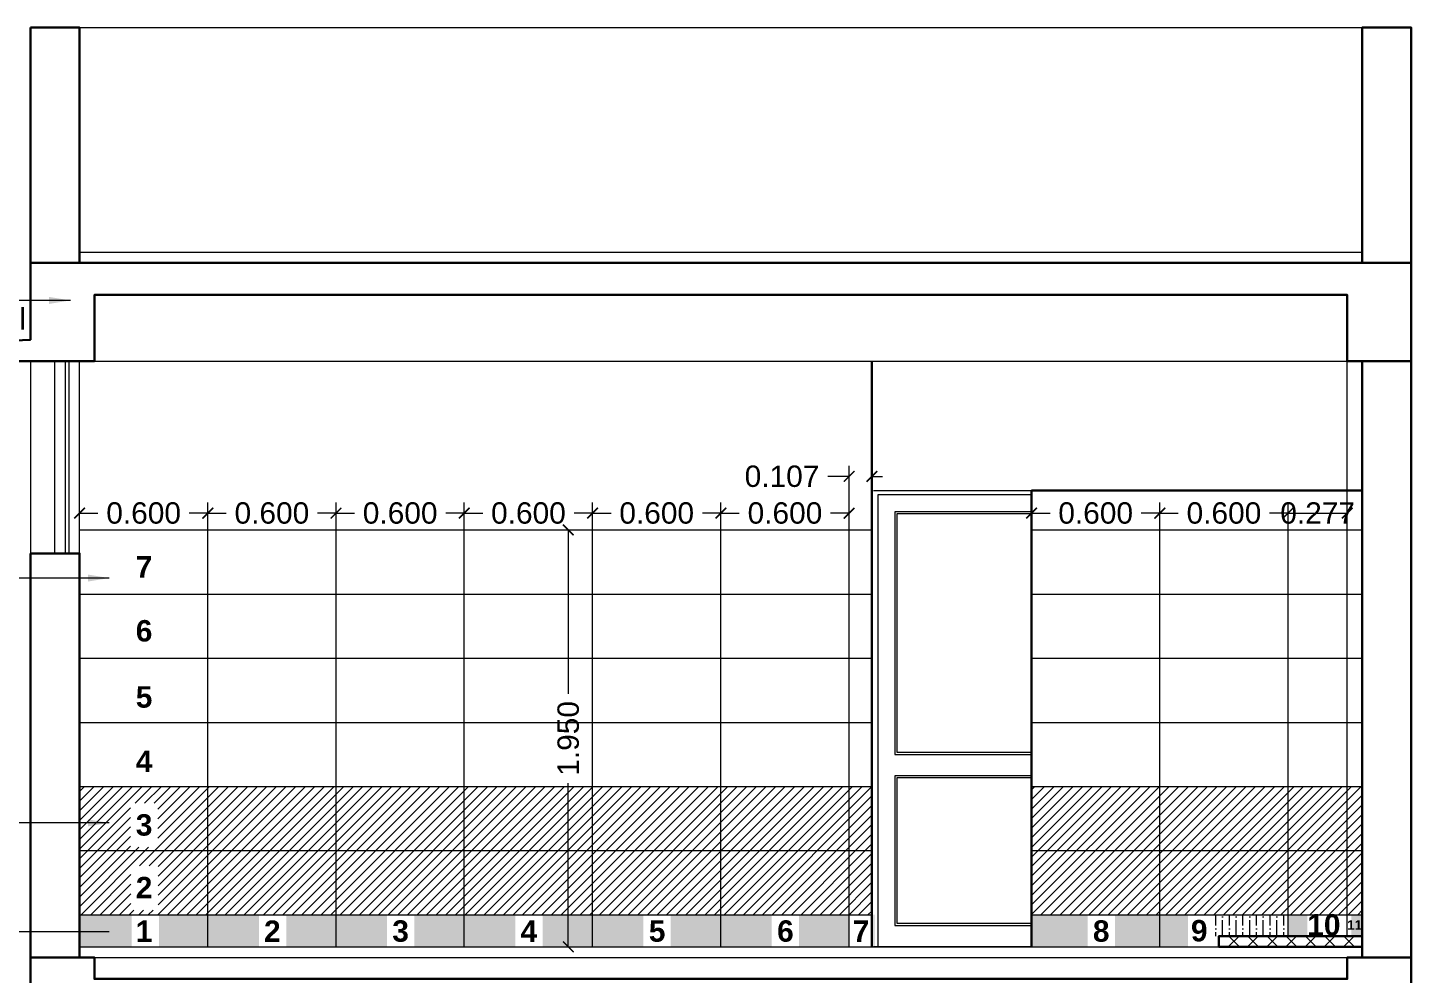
# Model space of a CAD drawing. Header units: millimetres. Extents: x 2733 to 5909, y 1038 to 2089.
# Drawn here: x 2832.72 to 2839.19, y 1051.48 to 1055.91 of the extents above; entities that cross this region are included whole.
import ezdxf

# ---------------------------------------------------------------- set-up
doc = ezdxf.new("R2010")
doc.units = ezdxf.units.MM
doc.header["$PDMODE"] = 35
doc.layers.get('0').update_dxf_attribs({"lineweight": 20})
doc.layers.get('Defpoints').update_dxf_attribs({"lineweight": 15})
for name, color, linetype, lineweight in [('beam', 43, 'Continuous', 20), ('Column', 251, 'Continuous', 30), ('DIM', 6, 'Continuous', 18), ('dim.1', 6, 'Continuous', 18), ('Door', 54, 'Continuous', 18), ('FLOOR FINISH', 10, 'Continuous', 15), ('Hatch', 43, 'Continuous', 13), ('rcc', 5, 'Continuous', 30), ('RD', 7, 'Continuous', 18), ('TEXT', 7, 'Continuous', 15), ('TILE HATCH-2', 123, 'Continuous', 9), ('Tiles', 91, 'Continuous', 9), ('Tiles-Text', 230, 'Continuous', 18), ('Ventilator', 200, 'Continuous', 18), ('Wall', 7, 'Continuous', 30)]:
    doc.layers.add(name, color=color, linetype=linetype, lineweight=lineweight)
doc.styles.add('dim-stylus bt', font='arial.ttf')
doc.styles.add('L120', font='arial.ttf', dxfattribs={"height": 0.6})
doc.styles.add('Tabrej', font='arial.ttf')
doc.dimstyles.new('DIMEN', dxfattribs={"dimtxt": 0.3, "dimasz": 0.25, "dimexe": 0.18, "dimexo": 0.0625, "dimgap": 0.09, "dimtad": 0, "dimdec": 3, "dimzin": 0, "dimdsep": 46, "dimtxsty": 'Tabrej', "dimcen": 0, "dimclrd": 256, "dimclre": 256, "dimclrt": 7, "dimadec": 0, "dimazin": 0, "dimtfac": 1, "dimtdec": 3, "dimtofl": 0, "dimtmove": 0, "dimatfit": 1, "dimfxl": 0, "dimtolj": 1, "dimtzin": 0, "dimlwd": -1, "dimlwe": -1, "dimarcsym": 0})
doc.dimstyles.new('Tabrej', dxfattribs={"dimtxt": 4, "dimasz": 0.45, "dimexe": 0.18, "dimexo": 0.0625, "dimgap": 0.09, "dimtad": 0, "dimdec": 3, "dimzin": 0, "dimdsep": 46, "dimtxsty": 'Tabrej', "dimcen": 0, "dimclrd": 256, "dimclre": 256, "dimclrt": 7, "dimaunit": 1, "dimadec": 3, "dimazin": 0, "dimtfac": 1, "dimtdec": 3, "dimtofl": 0, "dimtmove": 0, "dimatfit": 3, "dimfxl": 0, "dimtolj": 1, "dimtzin": 0, "dimlwd": -1, "dimlwe": -1, "dimarcsym": 0})

# ---------------------------------------------------------------- blocks, each defined once
blk = doc.blocks.new('_ArchTick')
at = {"color": 0, "const_width": 0.15}
blk.add_lwpolyline([(-0.5, -0.5), (0.5, 0.5)], dxfattribs=at)
blk = doc.blocks.new('*D853')
at = {"layer": 'Defpoints', "color": 0, "lineweight": 15, "transparency": 16777216}
for p in [(2833.5628, 1053.6424), (2832.9628, 1053.5685), (2833.5628, 1053.5635)]:
    blk.add_point(p, dxfattribs=at)
at = {"layer": 'DIM', "transparency": 16777216}
for p, q in [((2832.9628, 1053.57), (2832.9628, 1053.6924)), ((2833.5628, 1053.565), (2833.5628, 1053.6924)), ((2832.9628, 1053.6424), (2833.0492, 1053.6424)), ((2833.5628, 1053.6424), (2833.4764, 1053.6424))]:
    blk.add_line(p, q, dxfattribs=at)
at = {"layer": 'DIM', "transparency": 16777216, "xscale": 0.05, "yscale": 0.05, "zscale": 0.05, "rotation": 180}
blk.add_blockref('_ArchTick', (2832.9628, 1053.6424), dxfattribs=at)
at = {"layer": 'DIM', "transparency": 16777216, "xscale": 0.05, "yscale": 0.05, "zscale": 0.05}
blk.add_blockref('_ArchTick', (2833.5628, 1053.6424), dxfattribs=at)
at = {"layer": 'DIM', "color": 7, "transparency": 16777216, "insert": (2833.2628, 1053.6424), "char_height": 0.1, "attachment_point": 5, "style": 'Tabrej'}
blk.add_mtext('\\A1;0.600', dxfattribs=at)
blk = doc.blocks.new('*D854')
at = {"layer": 'Defpoints', "color": 0, "lineweight": 15, "transparency": 16777216}
for p in [(2834.1628, 1053.6424), (2833.5628, 1053.5685), (2834.1628, 1053.5635)]:
    blk.add_point(p, dxfattribs=at)
at = {"layer": 'DIM', "transparency": 16777216}
for p, q in [((2833.5628, 1053.57), (2833.5628, 1053.6924)), ((2834.1628, 1053.565), (2834.1628, 1053.6924)), ((2833.5628, 1053.6424), (2833.6492, 1053.6424)), ((2834.1628, 1053.6424), (2834.0764, 1053.6424))]:
    blk.add_line(p, q, dxfattribs=at)
at = {"layer": 'DIM', "transparency": 16777216, "xscale": 0.05, "yscale": 0.05, "zscale": 0.05, "rotation": 180}
blk.add_blockref('_ArchTick', (2833.5628, 1053.6424), dxfattribs=at)
at = {"layer": 'DIM', "transparency": 16777216, "xscale": 0.05, "yscale": 0.05, "zscale": 0.05}
blk.add_blockref('_ArchTick', (2834.1628, 1053.6424), dxfattribs=at)
at = {"layer": 'DIM', "color": 7, "transparency": 16777216, "insert": (2833.8628, 1053.6424), "char_height": 0.1, "attachment_point": 5, "style": 'Tabrej'}
blk.add_mtext('\\A1;0.600', dxfattribs=at)
blk = doc.blocks.new('*D855')
at = {"layer": 'Defpoints', "color": 0, "lineweight": 15, "transparency": 16777216}
for p in [(2835.1383, 1053.5635), (2835.1641, 1051.6135), (2835.2493, 1051.6135)]:
    blk.add_point(p, dxfattribs=at)
at = {"layer": 'DIM', "transparency": 16777216}
for p, q in [((2835.1398, 1053.5635), (2835.2993, 1053.5635)), ((2835.2493, 1053.5635), (2835.2493, 1052.7973)), ((2835.2493, 1051.6135), (2835.2493, 1052.3796)), ((2835.1656, 1051.6135), (2835.2993, 1051.6135))]:
    blk.add_line(p, q, dxfattribs=at)
at = {"layer": 'DIM', "transparency": 16777216, "xscale": 0.05, "yscale": 0.05, "zscale": 0.05}
for p, rotation in [((2835.2493, 1053.5635), 90), ((2835.2493, 1051.6135), 270)]:
    blk.add_blockref('_ArchTick', p, dxfattribs=dict(at, rotation=rotation))
at = {"layer": 'DIM', "color": 7, "transparency": 16777216, "insert": (2835.2493, 1052.5885), "char_height": 0.1, "attachment_point": 5, "rotation": 90, "style": 'Tabrej'}
blk.add_mtext('\\A1;1.950', dxfattribs=at)
blk = doc.blocks.new('*D856')
at = {"layer": 'Defpoints', "color": 0, "lineweight": 15, "transparency": 16777216}
for p in [(2834.7628, 1053.6424), (2834.1628, 1053.5685), (2834.7628, 1053.5635)]:
    blk.add_point(p, dxfattribs=at)
at = {"layer": 'DIM', "transparency": 16777216}
for p, q in [((2834.1628, 1053.57), (2834.1628, 1053.6924)), ((2834.7628, 1053.565), (2834.7628, 1053.6924)), ((2834.1628, 1053.6424), (2834.2492, 1053.6424)), ((2834.7628, 1053.6424), (2834.6764, 1053.6424))]:
    blk.add_line(p, q, dxfattribs=at)
at = {"layer": 'DIM', "transparency": 16777216, "xscale": 0.05, "yscale": 0.05, "zscale": 0.05, "rotation": 180}
blk.add_blockref('_ArchTick', (2834.1628, 1053.6424), dxfattribs=at)
at = {"layer": 'DIM', "transparency": 16777216, "xscale": 0.05, "yscale": 0.05, "zscale": 0.05}
blk.add_blockref('_ArchTick', (2834.7628, 1053.6424), dxfattribs=at)
at = {"layer": 'DIM', "color": 7, "transparency": 16777216, "insert": (2834.4628, 1053.6424), "char_height": 0.1, "attachment_point": 5, "style": 'Tabrej'}
blk.add_mtext('\\A1;0.600', dxfattribs=at)
blk = doc.blocks.new('*D857')
at = {"layer": 'Defpoints', "color": 0, "lineweight": 15, "transparency": 16777216}
for p in [(2835.3628, 1053.6424), (2834.7628, 1053.5685), (2835.3628, 1053.5635)]:
    blk.add_point(p, dxfattribs=at)
at = {"layer": 'DIM', "transparency": 16777216}
for p, q in [((2834.7628, 1053.57), (2834.7628, 1053.6924)), ((2835.3628, 1053.565), (2835.3628, 1053.6924)), ((2834.7628, 1053.6424), (2834.8492, 1053.6424)), ((2835.3628, 1053.6424), (2835.2764, 1053.6424))]:
    blk.add_line(p, q, dxfattribs=at)
at = {"layer": 'DIM', "transparency": 16777216, "xscale": 0.05, "yscale": 0.05, "zscale": 0.05, "rotation": 180}
blk.add_blockref('_ArchTick', (2834.7628, 1053.6424), dxfattribs=at)
at = {"layer": 'DIM', "transparency": 16777216, "xscale": 0.05, "yscale": 0.05, "zscale": 0.05}
blk.add_blockref('_ArchTick', (2835.3628, 1053.6424), dxfattribs=at)
at = {"layer": 'DIM', "color": 7, "transparency": 16777216, "insert": (2835.0628, 1053.6424), "char_height": 0.1, "attachment_point": 5, "style": 'Tabrej'}
blk.add_mtext('\\A1;0.600', dxfattribs=at)
blk = doc.blocks.new('*D858')
at = {"layer": 'Defpoints', "color": 0, "lineweight": 15, "transparency": 16777216}
for p in [(2835.9628, 1053.6424), (2835.3628, 1053.5685), (2835.9628, 1053.5635)]:
    blk.add_point(p, dxfattribs=at)
at = {"layer": 'DIM', "transparency": 16777216}
for p, q in [((2835.3628, 1053.57), (2835.3628, 1053.6924)), ((2835.9628, 1053.565), (2835.9628, 1053.6924)), ((2835.3628, 1053.6424), (2835.4492, 1053.6424)), ((2835.9628, 1053.6424), (2835.8764, 1053.6424))]:
    blk.add_line(p, q, dxfattribs=at)
at = {"layer": 'DIM', "transparency": 16777216, "xscale": 0.05, "yscale": 0.05, "zscale": 0.05, "rotation": 180}
blk.add_blockref('_ArchTick', (2835.3628, 1053.6424), dxfattribs=at)
at = {"layer": 'DIM', "transparency": 16777216, "xscale": 0.05, "yscale": 0.05, "zscale": 0.05}
blk.add_blockref('_ArchTick', (2835.9628, 1053.6424), dxfattribs=at)
at = {"layer": 'DIM', "color": 7, "transparency": 16777216, "insert": (2835.6628, 1053.6424), "char_height": 0.1, "attachment_point": 5, "style": 'Tabrej'}
blk.add_mtext('\\A1;0.600', dxfattribs=at)
blk = doc.blocks.new('*D859')
at = {"layer": 'Defpoints', "color": 0, "lineweight": 15, "transparency": 16777216}
for p in [(2836.5628, 1053.6424), (2835.9628, 1053.5685), (2836.5628, 1053.5635)]:
    blk.add_point(p, dxfattribs=at)
at = {"layer": 'DIM', "transparency": 16777216}
for p, q in [((2835.9628, 1053.57), (2835.9628, 1053.6924)), ((2836.5628, 1053.565), (2836.5628, 1053.6924)), ((2835.9628, 1053.6424), (2836.0492, 1053.6424)), ((2836.5628, 1053.6424), (2836.4764, 1053.6424))]:
    blk.add_line(p, q, dxfattribs=at)
at = {"layer": 'DIM', "transparency": 16777216, "xscale": 0.05, "yscale": 0.05, "zscale": 0.05, "rotation": 180}
blk.add_blockref('_ArchTick', (2835.9628, 1053.6424), dxfattribs=at)
at = {"layer": 'DIM', "transparency": 16777216, "xscale": 0.05, "yscale": 0.05, "zscale": 0.05}
blk.add_blockref('_ArchTick', (2836.5628, 1053.6424), dxfattribs=at)
at = {"layer": 'DIM', "color": 7, "transparency": 16777216, "insert": (2836.2628, 1053.6424), "char_height": 0.1, "attachment_point": 5, "style": 'Tabrej'}
blk.add_mtext('\\A1;0.600', dxfattribs=at)
blk = doc.blocks.new('*D860')
at = {"layer": 'Defpoints', "color": 0, "lineweight": 15, "transparency": 16777216}
for p in [(2836.6696, 1053.8143), (2836.5628, 1053.5685), (2836.6696, 1053.5635)]:
    blk.add_point(p, dxfattribs=at)
at = {"layer": 'DIM', "transparency": 16777216}
for p, q in [((2836.5628, 1053.57), (2836.5628, 1053.8643)), ((2836.6696, 1053.565), (2836.6696, 1053.8643)), ((2836.5628, 1053.8143), (2836.4628, 1053.8143)), ((2836.6696, 1053.8143), (2836.7196, 1053.8143))]:
    blk.add_line(p, q, dxfattribs=at)
at = {"layer": 'DIM', "transparency": 16777216, "xscale": 0.05, "yscale": 0.05, "zscale": 0.05}
blk.add_blockref('_ArchTick', (2836.5628, 1053.8143), dxfattribs=at)
at = {"layer": 'DIM', "transparency": 16777216, "xscale": 0.05, "yscale": 0.05, "zscale": 0.05, "rotation": 180}
blk.add_blockref('_ArchTick', (2836.6696, 1053.8143), dxfattribs=at)
at = {"layer": 'DIM', "color": 7, "transparency": 16777216, "insert": (2836.2491, 1053.8143), "char_height": 0.1, "attachment_point": 5, "style": 'Tabrej'}
blk.add_mtext('\\A1;0.107', dxfattribs=at)
blk = doc.blocks.new('f')
at = {"layer": 'Door', "ltscale": 0.05}
blk.add_line((2716.5479, 1053.7485), (2717.2874, 1053.7485), dxfattribs=at)
at = {"layer": 'Door'}
blk.add_line((2717.2874, 1051.6135), (2716.5479, 1051.6135), dxfattribs=at)
at = {"layer": 'Door', "ltscale": 0.05}
for points in [[(2717.2874, 1053.7285), (2716.5679, 1053.7285), (2716.5679, 1051.6135)], [(2717.2874, 1053.6485), (2716.6479, 1053.6485), (2716.6479, 1052.5135), (2717.2874, 1052.5135)], [(2717.2874, 1053.6385), (2716.6579, 1053.6385), (2716.6579, 1052.5235), (2717.2874, 1052.5235)], [(2717.2874, 1052.4135), (2716.6479, 1052.4135), (2716.6479, 1051.7135), (2717.2874, 1051.7135)], [(2717.2874, 1052.4035), (2716.6579, 1052.4035), (2716.6579, 1051.7235), (2717.2874, 1051.7235)]]:
    blk.add_lwpolyline(points, dxfattribs=at)
blk = doc.blocks.new('*D861')
at = {"layer": 'Defpoints', "color": 0, "lineweight": 15, "transparency": 16777216}
for p in [(2838.6162, 1053.6424), (2838.0162, 1053.5685), (2838.6162, 1053.5635)]:
    blk.add_point(p, dxfattribs=at)
at = {"layer": 'DIM', "transparency": 16777216}
for p, q in [((2838.0162, 1053.57), (2838.0162, 1053.6924)), ((2838.6162, 1053.565), (2838.6162, 1053.6924)), ((2838.0162, 1053.6424), (2838.1027, 1053.6424)), ((2838.6162, 1053.6424), (2838.5298, 1053.6424))]:
    blk.add_line(p, q, dxfattribs=at)
at = {"layer": 'DIM', "transparency": 16777216, "xscale": 0.05, "yscale": 0.05, "zscale": 0.05, "rotation": 180}
blk.add_blockref('_ArchTick', (2838.0162, 1053.6424), dxfattribs=at)
at = {"layer": 'DIM', "transparency": 16777216, "xscale": 0.05, "yscale": 0.05, "zscale": 0.05}
blk.add_blockref('_ArchTick', (2838.6162, 1053.6424), dxfattribs=at)
at = {"layer": 'DIM', "color": 7, "transparency": 16777216, "insert": (2838.3162, 1053.6424), "char_height": 0.1, "attachment_point": 5, "style": 'Tabrej'}
blk.add_mtext('\\A1;0.600', dxfattribs=at)
blk = doc.blocks.new('*D862')
at = {"layer": 'Defpoints', "color": 0, "lineweight": 15, "transparency": 16777216}
for p in [(2838.8928, 1053.6424), (2838.6162, 1053.5685), (2838.8928, 1053.5635)]:
    blk.add_point(p, dxfattribs=at)
at = {"layer": 'DIM', "transparency": 16777216}
for p, q in [((2838.6162, 1053.57), (2838.6162, 1053.6924)), ((2838.8928, 1053.565), (2838.8928, 1053.6924)), ((2838.6162, 1053.6424), (2838.8928, 1053.6424))]:
    blk.add_line(p, q, dxfattribs=at)
at = {"layer": 'DIM', "transparency": 16777216, "xscale": 0.05, "yscale": 0.05, "zscale": 0.05, "rotation": 180}
blk.add_blockref('_ArchTick', (2838.6162, 1053.6424), dxfattribs=at)
at = {"layer": 'DIM', "transparency": 16777216, "xscale": 0.05, "yscale": 0.05, "zscale": 0.05}
blk.add_blockref('_ArchTick', (2838.8928, 1053.6424), dxfattribs=at)
at = {"layer": 'DIM', "color": 7, "transparency": 16777216, "insert": (2838.7545, 1053.6424), "char_height": 0.1, "attachment_point": 5, "style": 'Tabrej'}
blk.add_mtext('\\A1;0.277', dxfattribs=at)
blk = doc.blocks.new('*D863')
at = {"layer": 'Defpoints', "color": 0, "lineweight": 15, "transparency": 16777216}
for p in [(2838.0162, 1053.6424), (2837.4162, 1053.5685), (2838.0162, 1053.5635)]:
    blk.add_point(p, dxfattribs=at)
at = {"layer": 'DIM', "transparency": 16777216}
for p, q in [((2837.4162, 1053.57), (2837.4162, 1053.6924)), ((2838.0162, 1053.565), (2838.0162, 1053.6924)), ((2837.4162, 1053.6424), (2837.5027, 1053.6424)), ((2838.0162, 1053.6424), (2837.9298, 1053.6424))]:
    blk.add_line(p, q, dxfattribs=at)
at = {"layer": 'DIM', "transparency": 16777216, "xscale": 0.05, "yscale": 0.05, "zscale": 0.05, "rotation": 180}
blk.add_blockref('_ArchTick', (2837.4162, 1053.6424), dxfattribs=at)
at = {"layer": 'DIM', "transparency": 16777216, "xscale": 0.05, "yscale": 0.05, "zscale": 0.05}
blk.add_blockref('_ArchTick', (2838.0162, 1053.6424), dxfattribs=at)
at = {"layer": 'DIM', "color": 7, "transparency": 16777216, "insert": (2837.7162, 1053.6424), "char_height": 0.1, "attachment_point": 5, "style": 'Tabrej'}
blk.add_mtext('\\A1;0.600', dxfattribs=at)
blk = doc.blocks.new('bb')
at = {"layer": 'TEXT', "insert": (2831.4397, 1054.9343), "char_height": 0.1, "width": 22.011289, "attachment_point": 1, "style": 'L120'}
blk.add_mtext('All  Slabs,Beams\\PAnd Columns  Are \\PAs / Structural Detail', dxfattribs=at)
at = {"layer": 'dim.1', "ltscale": 0.02}
blk.add_leader([(2832.9201, 1054.6374), (2831.4397, 1054.6374)], dimstyle='Tabrej', override={"dimasz": 0.1}, dxfattribs=at)

msp = doc.modelspace()

# ---------------------------------------------------------------- hatches: boundary and pattern name
at = {"layer": 'Hatch', "lineweight": 15}
h = msp.add_hatch(dxfattribs=at)
h.set_pattern_fill('ANSI36', color=256, scale=0.01, angle=45, style=0)
h.set_pattern_definition([(90, (120.12881, 0), (-0.03175, 0.0555625), [0.079375, -0.015875, 0, -0.015875])])
h.paths.add_polyline_path([(2836.6767, 1051.7635), (2836.5628, 1051.7635), (2836.5628, 1051.6135), (2836.6767, 1051.6135)], flags=16)
h.paths.add_polyline_path([(2836.5628, 1051.7635), (2835.9628, 1051.7635), (2835.9628, 1051.6135), (2836.5628, 1051.6135)])
h.paths.add_polyline_path([(2835.9628, 1051.7635), (2835.3628, 1051.7635), (2835.3628, 1051.6135), (2835.9628, 1051.6135)])
h.paths.add_polyline_path([(2835.3628, 1051.7635), (2834.7628, 1051.7635), (2834.7628, 1051.6135), (2835.3628, 1051.6135)])
h.paths.add_polyline_path([(2833.5628, 1051.7635), (2832.9628, 1051.7635), (2832.9628, 1051.6135), (2833.5628, 1051.6135)])
h.paths.add_polyline_path([(2834.1628, 1051.7635), (2833.5628, 1051.7635), (2833.5628, 1051.6135), (2834.1628, 1051.6135)])
h.paths.add_polyline_path([(2834.7628, 1051.7635), (2834.1628, 1051.7635), (2834.1628, 1051.6135), (2834.7628, 1051.6135)])
h.paths.add_polyline_path([(2838.9628, 1051.7635), (2838.6162, 1051.7635), (2838.6162, 1051.6635), (2838.9628, 1051.6635)])
h.paths.add_polyline_path([(2838.2939, 1051.7635), (2838.0162, 1051.7635), (2838.0162, 1051.6135), (2838.2939, 1051.6135)])
h.paths.add_polyline_path([(2838.0162, 1051.7635), (2837.4162, 1051.7635), (2837.4162, 1051.6135), (2838.0162, 1051.6135)])
h.paths.add_polyline_path([(2836.5628, 1051.6135), (2836.6825, 1051.6135), (2836.6825, 1051.7635), (2836.5628, 1051.7635)])
h.paths.add_polyline_path([(2836.2005, 1051.6135), (2836.3282, 1051.6135), (2836.3282, 1051.7635), (2836.2005, 1051.7635)], flags=17)
h.paths.add_polyline_path([(2835.6, 1051.6135), (2835.7277, 1051.6135), (2835.7277, 1051.7635), (2835.6, 1051.7635)], flags=17)
h.paths.add_polyline_path([(2835.0013, 1051.6135), (2835.129, 1051.6135), (2835.129, 1051.7635), (2835.0013, 1051.7635)], flags=17)
h.paths.add_polyline_path([(2833.2068, 1051.6135), (2833.3345, 1051.6135), (2833.3345, 1051.7635), (2833.2068, 1051.7635)], flags=17)
h.paths.add_polyline_path([(2833.8028, 1051.6135), (2833.9305, 1051.6135), (2833.9305, 1051.7635), (2833.8028, 1051.7635)], flags=17)
h.paths.add_polyline_path([(2834.4014, 1051.6135), (2834.5291, 1051.6135), (2834.5291, 1051.7635), (2834.4014, 1051.7635)])
h.paths.add_polyline_path([(2838.7062, 1051.6635), (2838.9116, 1051.6635), (2838.9116, 1051.7635), (2838.7062, 1051.7635)], flags=17)
h.paths.add_polyline_path([(2838.1475, 1051.6135), (2838.2939, 1051.6135), (2838.2939, 1051.7635), (2838.1475, 1051.7635)], flags=17)
h.paths.add_polyline_path([(2837.6785, 1051.6135), (2837.8062, 1051.6135), (2837.8062, 1051.7635), (2837.6785, 1051.7635)], flags=17)
h = msp.add_hatch(dxfattribs=at)
h.set_pattern_fill('ANSI36', color=256, scale=0.01, angle=45, style=0)
h.set_pattern_definition([(90, (120.12881, 9.75), (-0.03175, 0.0555625), [0.079375, -0.015875, 0, -0.015875])])
h.paths.add_polyline_path([(2838.6162, 1051.7635), (2838.2538, 1051.7635), (2838.2538, 1051.6635), (2838.6162, 1051.6635)])
at = {"layer": 'Hatch'}
h = msp.add_hatch(dxfattribs=at)
h.set_pattern_fill('ANSI37', color=256, scale=0.02, style=0)
h.set_pattern_definition([(45, (120.12881, 9.75), (-0.0449012806, 0.0449012806), []), (135, (120.12881, 9.75), (-0.0449012806, -0.0449012806), [])])
h.paths.add_polyline_path([(2838.9628, 1051.6635), (2838.2928, 1051.6635), (2838.2928, 1051.6135), (2838.9628, 1051.6135)])
at = {"layer": 'TILE HATCH-2'}
h = msp.add_hatch(dxfattribs=at)
h.set_pattern_fill('ANSI31', color=256, scale=0.01, style=0)
h.set_pattern_definition([(45, (120.12881, 0), (-0.0224506403, 0.0224506403), [])])
h.paths.add_polyline_path([(2834.1628, 1052.0635), (2833.5628, 1052.0635), (2833.5628, 1051.7635), (2834.1628, 1051.7635)])
h.paths.add_polyline_path([(2834.1628, 1052.3635), (2833.5628, 1052.3635), (2833.5628, 1052.0635), (2834.1628, 1052.0635)])
h.paths.add_polyline_path([(2834.7628, 1052.3635), (2834.1628, 1052.3635), (2834.1628, 1052.0635), (2834.7628, 1052.0635)])
h.paths.add_polyline_path([(2834.7628, 1052.0635), (2834.1628, 1052.0635), (2834.1628, 1051.7635), (2834.7628, 1051.7635)])
h.paths.add_polyline_path([(2835.3628, 1052.3635), (2834.7628, 1052.3635), (2834.7628, 1052.0635), (2835.3628, 1052.0635)])
h.paths.add_polyline_path([(2835.3628, 1052.0635), (2834.7628, 1052.0635), (2834.7628, 1051.7635), (2835.3628, 1051.7635)])
h.paths.add_polyline_path([(2835.9628, 1052.3635), (2835.3628, 1052.3635), (2835.3628, 1052.0635), (2835.9628, 1052.0635)])
h.paths.add_polyline_path([(2835.9628, 1052.0635), (2835.3628, 1052.0635), (2835.3628, 1051.7635), (2835.9628, 1051.7635)])
h.paths.add_polyline_path([(2836.5628, 1052.0635), (2835.9628, 1052.0635), (2835.9628, 1051.7635), (2836.5628, 1051.7635)])
h.paths.add_polyline_path([(2836.5628, 1052.3635), (2835.9628, 1052.3635), (2835.9628, 1052.0635), (2836.5628, 1052.0635)])
h.paths.add_polyline_path([(2836.6696, 1052.3635), (2836.5628, 1052.3635), (2836.5628, 1052.0635), (2836.6696, 1052.0635)])
h.paths.add_polyline_path([(2836.6696, 1052.0641), (2836.5628, 1052.0635), (2836.5628, 1051.7635), (2836.6696, 1051.7641)])
h.paths.add_polyline_path([(2838.0162, 1052.0635), (2837.4162, 1052.0635), (2837.4162, 1051.7635), (2838.0162, 1051.7635)])
h.paths.add_polyline_path([(2838.0162, 1052.3635), (2837.4162, 1052.3635), (2837.4162, 1052.0635), (2838.0162, 1052.0635)])
h.paths.add_polyline_path([(2838.6162, 1052.3635), (2838.0162, 1052.3635), (2838.0162, 1052.0635), (2838.6162, 1052.0635)])
h.paths.add_polyline_path([(2838.6162, 1052.0635), (2838.0162, 1052.0635), (2838.0162, 1051.7635), (2838.6162, 1051.7635)])
h.paths.add_polyline_path([(2838.9628, 1052.0635), (2838.6162, 1052.0635), (2838.6162, 1051.7635), (2838.9628, 1051.7635)])
h.paths.add_polyline_path([(2838.9628, 1052.3635), (2838.6162, 1052.3635), (2838.6162, 1052.0635), (2838.9628, 1052.0635)])
h.paths.add_polyline_path([(2833.5628, 1052.3635), (2832.9628, 1052.3635), (2832.9628, 1052.0635), (2833.5628, 1052.0635)])
h.paths.add_polyline_path([(2833.5628, 1052.0635), (2832.9628, 1052.0635), (2832.9628, 1051.7635), (2833.5628, 1051.7635)])
h.paths.add_polyline_path([(2833.2014, 1052.0791), (2833.3291, 1052.0791), (2833.3291, 1052.2852), (2833.2014, 1052.2852)], flags=16)
h.paths.add_polyline_path([(2833.2028, 1051.7856), (2833.3305, 1051.7856), (2833.3305, 1051.9917), (2833.2028, 1051.9917)], flags=16)

# ---------------------------------------------------------------- linework, layer by layer
at = {"lineweight": 15}
for p, q in [((2832.9628, 1055.9135), (2839.1928, 1055.9135)), ((2832.8478, 1053.4535), (2832.8478, 1054.3535))]:
    msp.add_line(p, q, dxfattribs=at)
msp.add_lwpolyline([(2832.7328, 1053.4535), (2832.9628, 1053.4535), (2832.9628, 1054.3535), (2832.7328, 1054.3535)], close=True, dxfattribs=at)
at = {"layer": 'beam', "lineweight": 15}
msp.add_line((2833.0328, 1054.3535), (2838.8928, 1054.3535), dxfattribs=at)
at = {"layer": 'Column', "lineweight": 15}
msp.add_line((2838.8928, 1053.7485), (2838.8928, 1054.3535), dxfattribs=at)
at = {"layer": 'Door', "ltscale": 0.05}
msp.add_line((2836.6696, 1053.7485), (2836.6696, 1051.6135), dxfattribs=at)
at = {"layer": 'FLOOR FINISH', "lineweight": 15}
for p, q in [((2832.9628, 1054.8635), (2838.9628, 1054.8635)), ((2832.9628, 1051.6135), (2838.9628, 1051.6135)), ((2833.0278, 1051.5635), (2838.8928, 1051.5635))]:
    msp.add_line(p, q, dxfattribs=at)
at = {"layer": 'rcc'}
for points in [[(2838.8928, 1054.3535), (2838.8928, 1054.6635), (2833.0328, 1054.6635), (2833.0328, 1054.3535), (2832.2428, 1054.3535), (2832.2428, 1054.3935), (2832.2028, 1054.3935), (2832.2028, 1054.3535), (2832.1328, 1054.3535), (2832.1328, 1054.4285), (2832.7328, 1054.4535), (2832.7328, 1054.8135), (2839.1928, 1054.8135), (2839.1928, 1054.3535)], [(2839.1928, 1051.1035), (2838.8928, 1051.1035), (2838.8928, 1051.3135), (2833.0328, 1051.3135), (2833.0328, 1051.1035), (2832.2428, 1051.1035), (2832.2428, 1051.1435), (2832.2028, 1051.1435), (2832.2028, 1051.1035), (2832.1328, 1051.1035), (2832.1328, 1051.1785), (2832.7328, 1051.2035), (2832.7328, 1051.5635), (2833.0328, 1051.5635), (2833.0328, 1051.4635), (2838.8928, 1051.4635), (2838.8928, 1051.5635), (2839.1928, 1051.5635)]]:
    msp.add_lwpolyline(points, close=True, dxfattribs=at)
at = {"layer": 'Tiles', "lineweight": 15}
for p, q in [((2838.8928, 1051.6635), (2838.8928, 1053.7485)), ((2832.9628, 1053.5635), (2836.6696, 1053.5635)), ((2833.5628, 1051.6135), (2833.5628, 1053.5635)), ((2834.1628, 1051.6135), (2834.1628, 1053.5635)), ((2834.7628, 1051.6135), (2834.7628, 1053.5635)), ((2835.3628, 1051.6135), (2835.3628, 1053.5635)), ((2835.9628, 1051.6135), (2835.9628, 1053.5635)), ((2836.5628, 1051.6135), (2836.5628, 1053.5635)), ((2837.4162, 1053.5635), (2838.9628, 1053.5635)), ((2838.0162, 1051.6135), (2838.0162, 1053.5635)), ((2838.6162, 1051.6635), (2838.6162, 1053.5635)), ((2832.9628, 1053.2635), (2836.6696, 1053.2635)), ((2837.4162, 1053.2635), (2838.9628, 1053.2635)), ((2832.9628, 1052.9635), (2836.6696, 1052.9635)), ((2837.4162, 1052.9635), (2838.9628, 1052.9635)), ((2832.9628, 1052.6635), (2836.6696, 1052.6635)), ((2837.4162, 1052.6635), (2838.9628, 1052.6635)), ((2832.9628, 1052.3635), (2836.6696, 1052.3635)), ((2837.4162, 1052.3635), (2838.9628, 1052.3635)), ((2832.9628, 1052.0635), (2836.6696, 1052.0635)), ((2837.4162, 1052.0635), (2838.9628, 1052.0635)), ((2832.9628, 1051.7635), (2836.6696, 1051.7635)), ((2837.4162, 1051.7635), (2838.9628, 1051.7635))]:
    msp.add_line(p, q, dxfattribs=at)
at = {"layer": 'Ventilator', "lineweight": 15}
msp.add_lwpolyline([(2832.8978, 1054.3535), (2832.9128, 1054.3535), (2832.9128, 1053.4535), (2832.8978, 1053.4535)], close=True, dxfattribs=at)
at = {"layer": 'Wall'}
for p, q in [((2836.6696, 1054.3535), (2836.6696, 1051.6135)), ((2837.4162, 1053.7485), (2837.4162, 1051.6135)), ((2837.4162, 1053.7485), (2838.9628, 1053.7485))]:
    msp.add_line(p, q, dxfattribs=at)
for points in [[(2832.7328, 1055.9135), (2832.9628, 1055.9135), (2832.9628, 1054.8135), (2832.7328, 1054.8135)], [(2838.9628, 1054.8135), (2839.1928, 1054.8135), (2839.1928, 1055.9135), (2838.9628, 1055.9135)], [(2838.9628, 1051.5635), (2839.1928, 1051.5635), (2839.1928, 1054.3535), (2838.9628, 1054.3535)], [(2832.7328, 1053.4535), (2832.9628, 1053.4535), (2832.9628, 1051.5635), (2832.7328, 1051.5635)], [(2838.2928, 1051.6135), (2838.9628, 1051.6135), (2838.9628, 1051.6635), (2838.2928, 1051.6635)]]:
    msp.add_lwpolyline(points, close=True, dxfattribs=at)

# ---------------------------------------------------------------- block references
at = {"layer": 'Door', "lineweight": 15}
msp.add_blockref('f', (120.1288, 0), dxfattribs=at)
at = {"layer": 'RD', "lineweight": 15}
msp.add_blockref('bb', (0, 0), dxfattribs=at)

# ---------------------------------------------------------------- texts
at = {"layer": 'Tiles-Text', "width": 0.096954, "attachment_point": 5, "style": 'dim-stylus bt'}
for s, insert, char_height in [('{\\fArial|b1|i0|c0|p34;7}', (2833.2648, 1053.3912), 0.1), ('{\\fArial|b1|i0|c0|p34;6}', (2833.2648, 1053.0912), 0.1), ('{\\fArial|b1|i0|c0|p34;5}', (2833.2648, 1052.7817), 0.1), ('{\\fArial|b1|i0|c0|p34;4}', (2833.2648, 1052.4818), 0.1), ('{\\fArial|b1|i0|c0|p34;3}', (2833.2648, 1052.1831), 0.1), ('{\\fArial|b1|i0|c0|p34;2}', (2833.2648, 1051.8905), 0.1), ('{\\fArial|b1|i0|c0|p34;1}', (2833.2648, 1051.6866), 0.1), ('{\\fArial|b1|i0|c0|p34;2}', (2833.8648, 1051.6866), 0.1), ('{\\fArial|b1|i0|c0|p34;3}', (2834.4648, 1051.6866), 0.1), ('{\\fArial|b1|i0|c0|p34;4}', (2835.0648, 1051.6866), 0.1), ('{\\fArial|b1|i0|c0|p34;5}', (2835.6648, 1051.6866), 0.1), ('{\\fArial|b1|i0|c0|p34;6}', (2836.2648, 1051.6866), 0.1), ('{\\fArial|b1|i0|c0|p34;7}', (2836.6185, 1051.6866), 0.1), ('{\\fArial|b1|i0|c0|p34;8}', (2837.7421, 1051.6866), 0.1), ('{\\fArial|b1|i0|c0|p34;9}', (2838.2007, 1051.6882), 0.1), ('{\\fArial|b1|i0|c0|p34;10}', (2838.7838, 1051.7156), 0.1), ('{\\fArial|b1|i0|c0|p34;11}', (2838.9277, 1051.7156), 0.045)]:
    msp.add_mtext(s, dxfattribs=dict(at, insert=insert, char_height=char_height))

# ---------------------------------------------------------------- dimensions: what is measured, and where the dimension line sits
at = {"layer": 'DIM'}
for base, p1, p2, picture, middle in [((2836.6696, 1053.8143), (2836.5628, 1053.5685), (2836.6696, 1053.5635), '*D860', (2836.2491, 1053.8143)), ((2838.8928, 1053.6424), (2838.6162, 1053.5685), (2838.8928, 1053.5635), '*D862', (2838.7545, 1053.6424))]:
    dim = msp.add_linear_dim(base=base, p1=p1, p2=p2, dimstyle='DIMEN', override={"dimscale": 0.5, "dimtxt": 0.2, "dimasz": 0.1, "dimexe": 0.1, "dimexo": 0.003, "dimblk1": 'ArchTick', "dimblk2": 'ArchTick', "dimsah": 1}, dxfattribs=at)
    dim.commit()
    dim.dimension.update_dxf_attribs({"geometry": picture, "text_midpoint": middle, "dimtype": 160})
for base, p1, p2, picture, middle in [((2833.5628, 1053.6424), (2832.9628, 1053.5685), (2833.5628, 1053.5635), '*D853', (2833.2628, 1053.6424)), ((2834.1628, 1053.6424), (2833.5628, 1053.5685), (2834.1628, 1053.5635), '*D854', (2833.8628, 1053.6424)), ((2834.7628, 1053.6424), (2834.1628, 1053.5685), (2834.7628, 1053.5635), '*D856', (2834.4628, 1053.6424)), ((2835.3628, 1053.6424), (2834.7628, 1053.5685), (2835.3628, 1053.5635), '*D857', (2835.0628, 1053.6424)), ((2835.9628, 1053.6424), (2835.3628, 1053.5685), (2835.9628, 1053.5635), '*D858', (2835.6628, 1053.6424)), ((2836.5628, 1053.6424), (2835.9628, 1053.5685), (2836.5628, 1053.5635), '*D859', (2836.2628, 1053.6424)), ((2838.0162, 1053.6424), (2837.4162, 1053.5685), (2838.0162, 1053.5635), '*D863', (2837.7162, 1053.6424)), ((2838.6162, 1053.6424), (2838.0162, 1053.5685), (2838.6162, 1053.5635), '*D861', (2838.3162, 1053.6424))]:
    dim = msp.add_linear_dim(base=base, p1=p1, p2=p2, dimstyle='DIMEN', override={"dimscale": 0.5, "dimtxt": 0.2, "dimasz": 0.1, "dimexe": 0.1, "dimexo": 0.003, "dimblk1": 'ArchTick', "dimblk2": 'ArchTick', "dimsah": 1}, dxfattribs=at)
    dim.commit()
    dim.dimension.update_dxf_attribs({"geometry": picture, "text_midpoint": middle})
dim = msp.add_linear_dim(base=(2835.2493, 1051.6135), p1=(2835.1383, 1053.5635), p2=(2835.1641, 1051.6135), angle=90, dimstyle='DIMEN', override={"dimscale": 0.5, "dimtxt": 0.2, "dimasz": 0.1, "dimexe": 0.1, "dimexo": 0.003, "dimblk1": 'ArchTick', "dimblk2": 'ArchTick', "dimsah": 1}, dxfattribs=at)
dim.commit()
dim.dimension.update_dxf_attribs({"geometry": '*D855', "text_midpoint": (2835.2493, 1052.5885)})

# ---------------------------------------------------------------- leaders
at = {"layer": 'dim.1', "ltscale": 0.02}
for points in [[(2833.102, 1053.3386), (2831.0171, 1053.3386)], [(2833.102, 1052.1932), (2831.2311, 1052.1932)], [(2833.102, 1051.6842), (2831.7214, 1051.6842)]]:
    msp.add_leader(points, dimstyle='Tabrej', override={"dimasz": 0.1}, dxfattribs=at)

doc.saveas('drawing.dxf')
